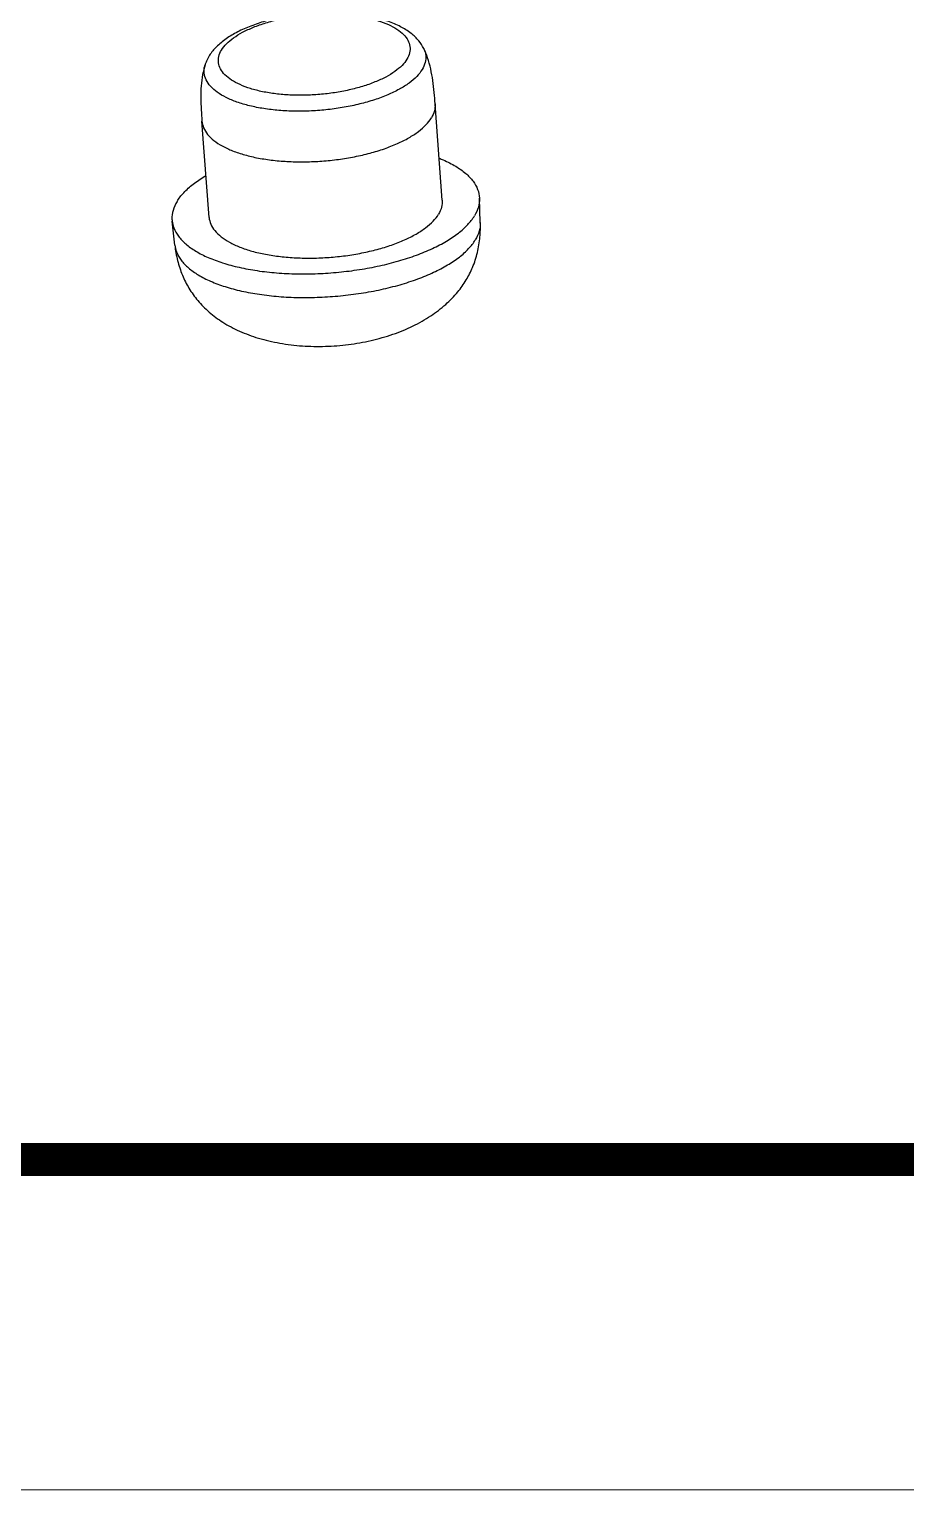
# Model space of a CAD drawing. Header units: millimetres. Extents: x 1833 to 2194, y -395 to -144.
# Drawn here: x 2014.44 to 2030.94, y -394.98 to -367.49 of the extents above; entities that cross this region are included whole.
import ezdxf

# ---------------------------------------------------------------- set-up
doc = ezdxf.new("R2010")
doc.units = ezdxf.units.MM
doc.layers.add('02___PRT_ALL_AXES', color=7, linetype='Continuous')
doc.layers.add('from', color=7, linetype='Continuous', lineweight=13)

msp = doc.modelspace()

# ---------------------------------------------------------------- linework, layer by layer
at = {"color": 7, "linetype": 'Continuous'}
for points, start_tangent, end_tangent in [([(2021.868, -367.857), (2021.774, -367.711), (2021.629, -367.571), (2021.432, -367.445), (2021.195, -367.343), (2020.932, -367.267), (2020.651, -367.215), (2020.355, -367.186), (2020.051, -367.178), (2019.743, -367.191), (2019.436, -367.225), (2019.137, -367.278), (2018.851, -367.352), (2018.583, -367.445), (2018.337, -367.558), (2018.122, -367.693), (2017.947, -367.844), (2017.825, -368.003)], (-0.436117, 0.89989), (-0.515848, -0.85668)), ([(2018.062, -367.886), (2018.155, -367.768), (2018.289, -367.655), (2018.46, -367.55), (2018.664, -367.456), (2018.897, -367.373), (2019.152, -367.306), (2019.423, -367.255), (2019.703, -367.222), (2019.987, -367.207), (2020.265, -367.211), (2020.533, -367.233), (2020.782, -367.274), (2021.008, -367.332), (2021.204, -367.406), (2021.365, -367.493), (2021.489, -367.593), (2021.571, -367.701), (2021.609, -367.817), (2021.603, -367.936), (2021.553, -368.056)], (0.515848, 0.85668), (-0.515848, -0.85668)), ([(2017.825, -368.003), (2017.796, -368.057), (2017.772, -368.11), (2017.753, -368.163)], (-0.515848, -0.85668), (-0.297986, -0.95457)), ([(2021.553, -368.056), (2021.46, -368.174), (2021.326, -368.286), (2021.155, -368.392), (2020.951, -368.486), (2020.718, -368.569), (2020.463, -368.636), (2020.192, -368.687), (2019.911, -368.72), (2019.628, -368.735), (2019.35, -368.731), (2019.082, -368.709), (2018.833, -368.668), (2018.607, -368.61), (2018.411, -368.536), (2018.249, -368.449), (2018.126, -368.349), (2018.044, -368.24), (2018.006, -368.125), (2018.012, -368.006), (2018.062, -367.886)], (-0.515848, -0.85668), (0.515848, 0.85668)), ([(2021.868, -367.857), (2021.869, -367.859), (2021.906, -367.986), (2021.896, -368.118), (2021.839, -368.25)], (0.434913, -0.900472), (-0.515848, -0.85668)), ([(2021.839, -368.25), (2021.738, -368.38), (2021.594, -368.505), (2021.41, -368.622), (2021.19, -368.728), (2020.94, -368.822), (2020.665, -368.9), (2020.372, -368.962), (2020.066, -369.006), (2019.754, -369.031), (2019.444, -369.036), (2019.142, -369.021), (2018.856, -368.987), (2018.591, -368.934), (2018.353, -368.864), (2018.149, -368.778), (2017.981, -368.678), (2017.855, -368.566), (2017.773, -368.445), (2017.736, -368.317), (2017.746, -368.186), (2017.753, -368.163)], (-0.515848, -0.85668), (0.297685, 0.954664))]:
    msp.add_spline(points, degree=3, dxfattribs=dict(at, start_tangent=start_tangent, end_tangent=end_tangent))
at = {"layer": '02___PRT_ALL_AXES', "color": 7, "linetype": 'Continuous'}
for p, q in [((2022.217, -370.707), (2022.082, -368.895)), ((2022.082, -368.895), (2022.082, -368.895)), ((2017.829, -371.034), (2017.695, -369.222)), ((2022.933, -371.129), (2022.916, -370.675)), ((2017.184, -371.557), (2017.133, -371.105)), ((2022.933, -371.129), (2022.933, -371.129))]:
    msp.add_line(p, q, dxfattribs=at)
for points, start_tangent, end_tangent in [([(2022.082, -368.895), (2022.066, -368.685), (2022.04, -368.459), (2021.999, -368.238), (2021.94, -368.03), (2021.868, -367.857)], (-0.074352, 0.997232), (-0.436039, 0.899928)), ([(2017.753, -368.163), (2017.707, -368.345), (2017.679, -368.56), (2017.672, -368.784), (2017.68, -369.011), (2017.695, -369.222)], (-0.297904, -0.954596), (0.074208, -0.997243)), ([(2022.082, -368.895), (2022.082, -368.897), (2022.069, -369.029), (2022.012, -369.161)], (0.074574, -0.997215), (-0.515848, -0.85668)), ([(2017.695, -369.222), (2017.726, -369.349), (2017.801, -369.472), (2017.919, -369.586), (2018.077, -369.69), (2018.272, -369.781), (2018.5, -369.857), (2018.756, -369.917), (2019.035, -369.959), (2019.332, -369.983), (2019.639, -369.988), (2019.952, -369.975), (2020.264, -369.942), (2020.568, -369.892), (2020.858, -369.825), (2021.128, -369.742), (2021.373, -369.645), (2021.588, -369.536), (2021.769, -369.418), (2021.911, -369.292), (2022.012, -369.161)], (0.074574, -0.997215), (0.515848, 0.85668)), ([(2022.16, -369.921), (2022.237, -369.953), (2022.47, -370.072), (2022.658, -370.207), (2022.796, -370.353), (2022.883, -370.51), (2022.916, -370.673), (2022.916, -370.675)], (0.929068, -0.369909), (0.036057, -0.99935)), ([(2017.225, -370.735), (2017.351, -370.57), (2017.527, -370.411), (2017.749, -370.26), (2017.77, -370.248)], (0.515848, 0.85668), (0.864221, 0.503112)), ([(2017.225, -370.735), (2017.151, -370.902), (2017.13, -371.069), (2017.133, -371.105)], (-0.515848, -0.85668), (0.113739, -0.993511)), ([(2022.217, -370.707), (2022.217, -370.709), (2022.204, -370.841), (2022.147, -370.974)], (0.074558, -0.997217), (-0.515848, -0.85668)), ([(2022.916, -370.675), (2022.896, -370.839), (2022.822, -371.007)], (0.036057, -0.99935), (-0.515848, -0.85668)), ([(2017.133, -371.105), (2017.164, -371.232), (2017.251, -371.388), (2017.389, -371.534), (2017.577, -371.669), (2017.81, -371.788), (2018.084, -371.89), (2018.395, -371.974), (2018.735, -372.037), (2019.1, -372.078), (2019.482, -372.096), (2019.874, -372.092), (2020.269, -372.065), (2020.659, -372.016), (2021.038, -371.945), (2021.397, -371.854), (2021.731, -371.745), (2022.033, -371.62), (2022.298, -371.481), (2022.52, -371.33), (2022.696, -371.171), (2022.822, -371.007)], (0.113739, -0.993511), (0.515848, 0.85668)), ([(2017.829, -371.034), (2017.861, -371.161), (2017.936, -371.284), (2018.054, -371.398), (2018.212, -371.502), (2018.407, -371.593), (2018.635, -371.669), (2018.891, -371.729), (2019.17, -371.771), (2019.467, -371.795), (2019.774, -371.801), (2020.087, -371.787), (2020.399, -371.755), (2020.703, -371.704), (2020.993, -371.637), (2021.263, -371.554), (2021.508, -371.457), (2021.723, -371.349), (2021.904, -371.23), (2022.046, -371.104), (2022.147, -370.974)], (0.074558, -0.997217), (0.515848, 0.85668)), ([(2022.668, -372.212), (2022.788, -371.975), (2022.879, -371.696), (2022.926, -371.404), (2022.933, -371.129)], (0.515693, 0.856773), (-0.03593, 0.999354)), ([(2022.933, -371.129), (2022.912, -371.292), (2022.839, -371.459)], (0.036045, -0.99935), (-0.515848, -0.85668)), ([(2017.184, -371.557), (2017.215, -371.682), (2017.301, -371.838), (2017.439, -371.983), (2017.625, -372.117), (2017.857, -372.235), (2018.129, -372.337), (2018.438, -372.42), (2018.777, -372.482), (2019.139, -372.523), (2019.519, -372.542), (2019.909, -372.537), (2020.301, -372.51), (2020.689, -372.461), (2021.065, -372.391), (2021.423, -372.301), (2021.755, -372.193), (2022.055, -372.068), (2022.318, -371.93), (2022.539, -371.78), (2022.714, -371.622), (2022.839, -371.459)], (0.113835, -0.9935), (0.515848, 0.85668)), ([(2017.184, -371.557), (2017.236, -371.847), (2017.326, -372.12), (2017.45, -372.367), (2017.615, -372.599), (2017.829, -372.815), (2018.09, -373.009), (2018.4, -373.174), (2018.757, -373.306), (2019.158, -373.401), (2019.584, -373.453), (2020.018, -373.461), (2020.451, -373.427), (2020.877, -373.351), (2021.288, -373.234), (2021.667, -373.078), (2022, -372.888), (2022.282, -372.672), (2022.509, -372.436), (2022.667, -372.212)], (0.112551, -0.993646), (0.516084, 0.856538))]:
    msp.add_spline(points, degree=3, dxfattribs=dict(at, start_tangent=start_tangent, end_tangent=end_tangent))
at = {"layer": 'from'}
msp.add_lwpolyline([(1832.773, -394.983), (2193.616, -394.983), (2193.616, -144.229), (1832.773, -144.229)], close=True, dxfattribs=at)
at = {"layer": 'from', "const_width": 0.622}
msp.add_lwpolyline([(1838.992, -388.764), (1838.992, -150.448), (2187.398, -150.448), (2187.398, -388.764), (1838.992, -388.764)], dxfattribs=at)

doc.saveas('drawing.dxf')
